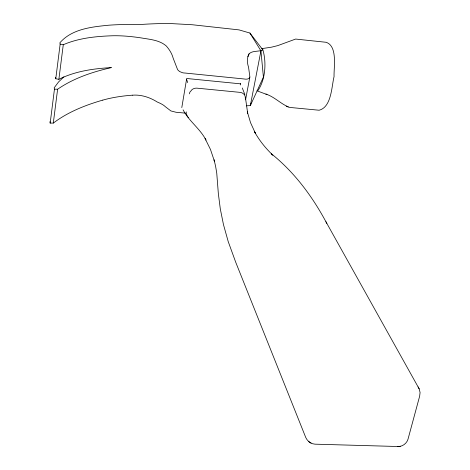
<?xml version="1.0" encoding="UTF-8"?>
<svg xmlns="http://www.w3.org/2000/svg" width="470" height="470" viewBox="0 0 470 470"><rect width="100%" height="100%" fill="white"/><g stroke="black" fill="none" stroke-linecap="round" stroke-linejoin="round"><path stroke-width="0.7" d="M186.267 111.907L186.22 113.546L187.465 116.501A6.862 6.274 -22.9 0 0 188.676 117.623M245.411 98.447L245.082 96.056L244.283 94.652A6.839 6.239 -28.2 0 0 239.97 92.361L197.124 88.172A6.897 6.345 -24 0 0 192.066 89.57L189.845 92.243L189.334 93.865M102.76 100.116C85.258 105.168 67.933 112.013 53.304 123.081L50.173 123.105L54.455 89.183L54.191 87.802L58.603 81.903L63.897 76.833M54.455 89.183L57.616 89.23C73.678 78.161 92.519 71.904 111.396 67.598C93.46 68.585 75.112 71.199 58.873 79.318L55.771 78.754L60.154 44.08L59.866 42.799C71.881 28.887 91.838 26.849 109.022 25.186A235.047 74.242 17.3 0 1 134.949 24.581L140.477 24.522A225.042 75.647 11.1 0 1 169.664 23.5L192.4 24.757L239.048 29.892L249.922 33.053L262.894 49.908C266.596 62.486 265.438 79.618 257.954 90.563M53.304 123.081L57.616 89.23M58.873 79.318L63.28 44.726C78.572 38.117 95.428 36.378 111.919 35.785A83.431 25.227 15.7 0 1 141.352 37.941C149.842 39.41 159.5 40.044 166.245 45.943A71.505 35.056 10.6 0 1 173.136 58.116L177.66 69.766L179.569 71.522L182.513 72.721A5.564 2.749 12.5 0 0 184.91 73.026L244.171 78.984A5.487 2.685 13.9 0 0 246.468 79.148C247.907 79.119 250.028 78.402 249.84 76.616L248.524 67.069A68.426 32.665 15.4 0 1 247.907 56.7C249.018 49.65 258.288 52.317 262.894 49.908L262.084 49.003M181.796 107.589L186.696 78.49L240.599 83.848M240.276 84.958L240.54 83.519M245.563 99.787L249.852 77.056M249.922 33.053L260.938 50.854L250.334 105.58L246.409 105.826M250.904 103.747L250.334 105.58L263.417 77.109L260.938 50.854M247.913 56.7L249.018 53.745M183.089 109.833C188.958 121.213 200.079 128.61 205.96 140.025L205.096 138.585L210.478 149.466L214.537 161.545L214.114 159.871L215.613 166.357L216.752 173.154L218.333 193.493L220.301 208.915L223.462 224.566L228.214 241.574L235.752 262.319L305.782 437.57C307.433 441.183 310.964 443.968 315 444.168L397.555 446.5C402.179 446.853 406.591 443.709 407.972 439.321L419.639 396.245L420.08 392.491L419.164 388.837L325.916 221.734C312.092 196.066 294.361 172.22 271.507 153.89L272.841 155.153C265.662 148.332 259.375 140.542 254.581 131.864L255.427 133.333L250.545 122.688L247.296 111.731L247.678 113.34L245.452 97.631M261.89 48.633L271.707 47.129L277.788 45.608L295.636 39.057L326.121 42.288C337.895 46.166 333.677 67.686 334.058 76.622C331.579 86.41 331.609 107.084 319.118 110.233L289.62 107.413C281.13 104.328 274.733 96.926 265.95 94.094L266.966 94.529L257.008 90.828M397.555 446.5L400.281 446.341M132.675 95.181C141.329 94.511 150.042 97.437 157.268 102.019A70.424 11.856 6.7 0 1 165.234 106.62L170.874 110.926L175.927 112.23A5.487 0.934 7.3 0 0 178.3 112.477L185.538 113.147M60.154 44.08L63.28 44.726M286.224 106.173L286.694 106.379M287.763 106.837L288.239 107.048M308.808 441.677L311.087 443.139M325.916 221.734L326.844 223.391M418.094 386.933L419.164 388.837M242.291 87.984L244.852 94.546M186.567 79.242L187.689 82.597M55.501 77.397L55.771 78.754M49.92 121.654L50.173 123.105M102.783 100.122A81.821 31.19 3 0 1 132.663 95.169"/></g></svg>
